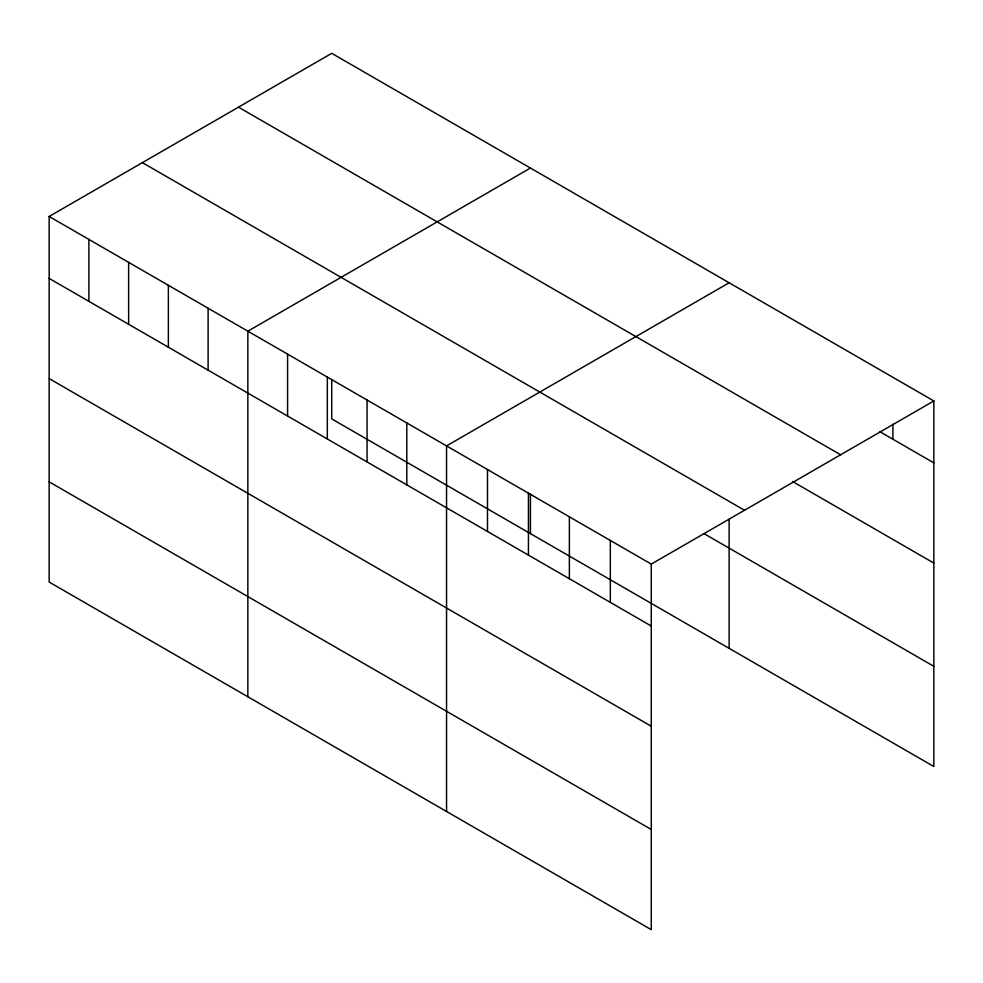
<?xml version="1.0" encoding="UTF-8"?>
<svg xmlns="http://www.w3.org/2000/svg" width="983" height="983" viewBox="0 0 983 983"><rect width="100%" height="100%" fill="white"/><g stroke="black" fill="none" stroke-linecap="round" stroke-linejoin="round"><path stroke-width="1.47" d="M49.15 216.469L651.262 564.095L651.262 929.672L49.15 582.047L49.15 216.469L331.738 53.328L933.85 400.953L933.85 766.531L331.738 418.905L331.738 379.426M530.427 168.044L247.851 331.185L247.851 696.763M729.128 282.76L446.552 445.901L446.552 811.479M651.262 564.095L933.85 400.953M879.699 431.598L933.85 462.87M238.476 107.159L840.6 454.785M792.531 481.486L933.85 563.075M142.4 162.637L744.524 510.263M703.963 533.597L933.85 666.327M49.15 278.386L651.262 626.011M49.15 378.59L651.262 726.228M49.15 481.842L651.262 829.468M892.908 424.128L892.908 439.229M729.128 519.282L729.128 648.338M610.32 540.466L610.32 602.37M569.378 516.825L569.378 578.741M530.427 494.142L530.427 533.622M528.436 493.183L528.436 555.1M487.494 469.542L487.494 531.459M406.802 422.96L406.802 484.877M367.064 400.02L367.064 461.936M327.327 377.079L327.327 438.996M287.589 354.126L287.589 416.042M208.113 308.244L208.113 370.161M168.363 285.303L168.363 347.22M128.626 262.363L128.626 324.267M88.888 239.41L88.888 301.326"/></g></svg>
